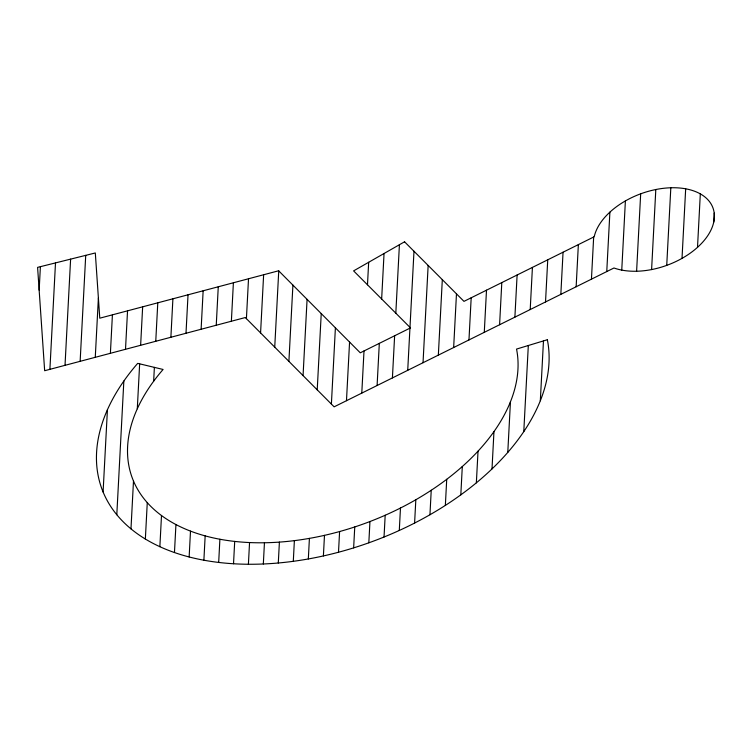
<?xml version="1.0" encoding="UTF-8"?>
<svg xmlns="http://www.w3.org/2000/svg" width="752" height="752" viewBox="0 0 752 752"><rect width="100%" height="100%" fill="white"/><g stroke="black" fill="none" stroke-linecap="round" stroke-linejoin="round"><path stroke-width="1.13" d="M39.16 290.131L40.392 266.678M49.905 369.335L55.498 262.899M65.02 365.331L70.613 259.13M80.144 361.317L85.719 255.36M95.269 357.313L98.39 297.961M103.09 491.987L107.423 409.765M110.394 353.299L112.415 314.844M116.804 514.744L123.845 381.048M125.509 349.295L127.539 310.839M130.98 528.863L133.489 481.054M137.296 408.768L139.656 363.836M140.633 345.281L142.654 306.825M145.352 539.024L147.27 502.646M153.652 381.217L154.386 367.371M155.758 341.276L157.779 302.821M159.866 546.695L161.501 515.543M170.883 337.263L172.904 298.807M174.464 552.541L175.94 524.558M185.998 333.258L188.028 294.793M189.147 556.969L190.5 531.119M201.122 329.244L203.143 290.789M203.886 560.212L205.164 535.894M216.247 325.24L218.268 286.775M218.682 562.43L219.894 539.25M231.372 321.226L233.393 282.771M233.524 563.756L234.699 541.421M246.412 318.669L248.517 278.757M248.404 564.254L249.551 542.559M260.577 332.901L263.632 274.753M263.332 563.981L264.45 542.765M274.734 347.142L278.748 270.88M278.296 562.994L279.396 542.107M288.9 361.374L292.913 285.111M293.299 561.312L294.38 540.641M303.065 375.605L307.079 299.352M308.329 558.952L309.41 538.385M317.222 389.846L321.236 313.584M323.398 555.935L324.479 535.349M331.388 404.078L335.401 327.816M338.503 552.241L339.594 531.542M346.475 400.703L349.567 342.057M353.647 547.87L354.747 526.955M361.787 393.108L364.006 350.958M367.484 284.792L368.668 262.279M368.828 542.803L369.946 521.54M377.1 385.513L379.318 343.363M381.649 298.986L384.046 253.509M384.037 537.013L385.184 515.252M392.412 377.918L394.631 335.768M395.815 313.18L399.415 244.729M399.293 530.451L400.478 508.023M407.725 370.322L409.934 328.173M409.981 327.374L413.985 251.253M414.596 523.063L415.828 499.751M423.028 362.718L428.151 265.447M429.947 514.753L431.234 490.257M438.341 355.123L442.317 279.65M445.353 505.4L446.726 479.315M453.653 347.527L456.473 293.844M460.816 494.844L462.301 466.531M468.966 339.932L471.184 297.783M476.354 482.831L478.028 451.162M484.279 332.337L486.497 290.187M492.005 468.928L493.961 431.601M499.591 324.742L501.8 282.592M507.779 452.403L510.448 401.803M514.894 317.147L517.113 274.997M523.787 431.61L528.318 345.506M530.207 309.551L532.425 267.402M540.321 400.75L543.47 340.91M545.52 301.947L547.738 259.807M560.832 294.352L563.051 252.211M576.145 286.756L578.363 244.616M591.448 279.161L593.666 237.012M606.761 271.566L609.891 212.139M621.754 270.1L625.391 200.925M636.606 271.246L640.676 193.819M651.599 269.573L655.81 189.523M666.733 265.371L670.822 187.765M682.017 258.368L685.674 188.799M697.508 247.342L700.319 193.866M713.742 222.131L714.221 213.107M404.557 241.796L353.6 270.88L410.498 327.891L360.274 352.82L278.644 270.776L99.772 318.19L95.316 252.963L37.6 267.374L44.659 370.727L245.293 317.541L334.132 406.832L613.961 267.994A62.83 38.079 -20.1 0 0 706.034 238.102A62.83 38.079 -20.1 0 0 674.206 187.737A62.83 38.079 -20.1 0 0 594.212 236.748L463.975 301.364L404.557 241.796M547.343 339.735L516.539 349.078A203.021 123.027 -20.1 0 1 275.608 542.352A203.021 123.027 -20.1 0 1 163.09 369.467L137.691 363.366A235.301 142.589 -20.1 0 0 268.107 563.746A235.301 142.589 -20.1 0 0 547.343 339.735"/></g></svg>
